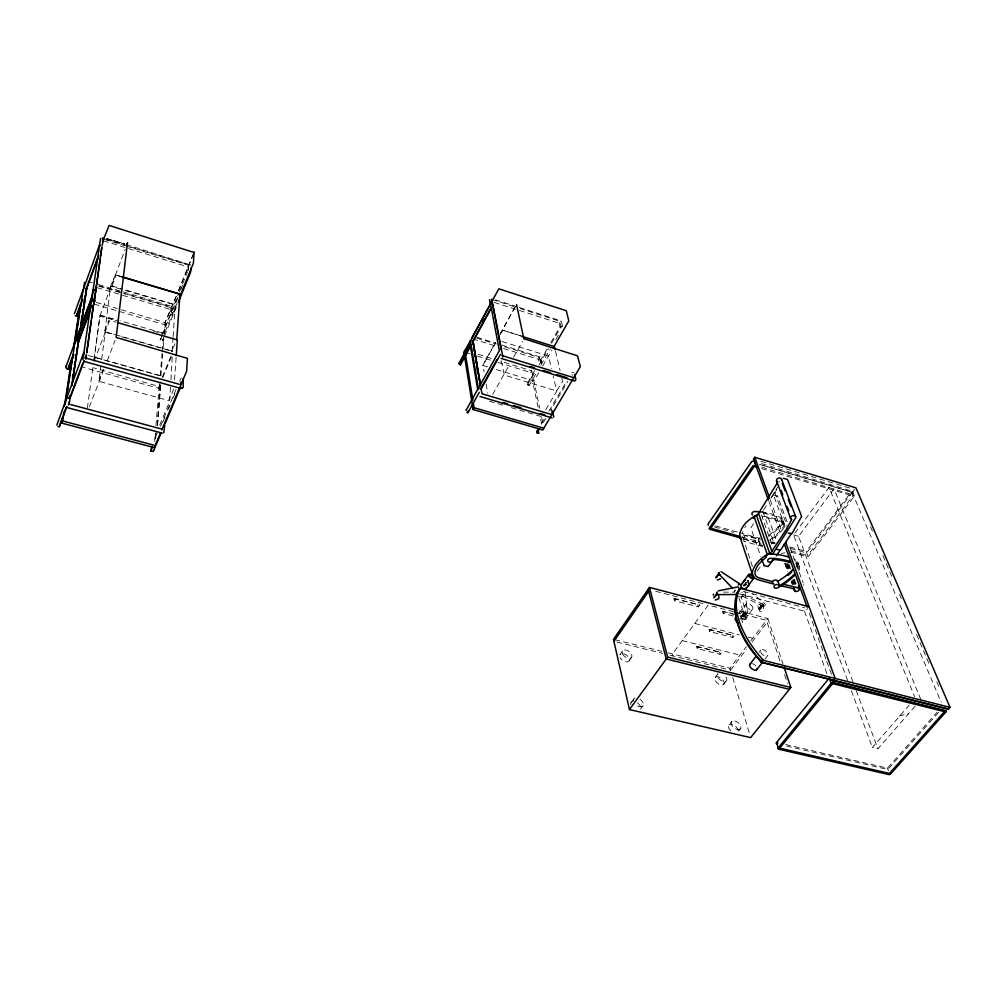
<?xml version="1.0" encoding="UTF-8"?>
<svg xmlns="http://www.w3.org/2000/svg" width="1000" height="1000" viewBox="0 0 1000 1000"><rect width="100%" height="100%" fill="white"/><g stroke="black" fill="none" stroke-linecap="round" stroke-linejoin="round"><path stroke-width="0.75" stroke-dasharray="5 3.75" d="M170.45 387.125L169.638 401.525L159.475 425.613M170.987 379.738L172.275 356.362M762.775 511.225L774.362 544.225M187.662 270.438L188.75 264.738L129.012 246.388M188.388 270.262L188.75 264.738M157.45 425.062L160.175 384.725M174.537 379.862L176.137 357.113M173.113 337.512L172.1 351.2L120.787 336.538M173.15 336.613L175.188 304.95L111.112 286.337M738.487 596.45L741.237 597.188L743.025 596.425L743.175 594.462L741.625 592.05M157.513 425.163L160.5 386.925L159.55 384.137L159.2 388.425L83.012 367.238M161.388 336.075L170.212 314.35L171.513 307.2L124.412 293.238M172.763 312.587L171.137 312.075L171.513 307.2M156.062 433.162L155.7 437.612L157.5 433.375M160.9 375.925L162.65 354.3M163.15 348.125L163.912 338.85M164.288 334.225L165.225 322.612L118.763 309M157.413 425.25L160.5 386.925L92.863 367.638M723.475 592.137L734.275 592.087L734.438 590.125M154.662 441.55L155.325 433.488M155.963 425.712L159.275 385.275M162.087 353L160.113 376.5L160.725 375.863L94.275 357.2M162.162 351.538L165.225 322.612M160.2 340.2L160.338 338.65L161.625 339.025A1.35 0.762 21.6 0 1 162.838 340.175A1.35 0.762 21.6 0 1 161.488 340.575L160.2 340.2L162.3 335.062M785.025 526.55L773.6 495.375L777.812 487.425M173.9 388.963L168.538 400.525L99.488 381.488L98.925 380.662L100.7 366.962M101.675 359.35L105.225 331.95L109.45 320.788L116.213 322.088M93.837 361.075L99.95 316.175L116.9 320.788M87.4 407.95L93.05 365.95M94.062 359.137L99.925 315.538L116.388 320.312M803.763 585.237L803.75 584.475M156.188 431.688L154.825 439.712L156.213 434.162M761.787 605.612C765.275 608.812 762.05 600.513 762.4 606.062M762.712 604.35L763.363 604.837M160.5 386.925L159.025 388.375L160.275 381.712M745.662 612.525C744.463 610.812 746.4 616.038 742.862 616.025C743.85 612.95 741.263 618.413 745.275 614.113L743.413 613.088L741.912 616.138A1.562 1.05 -15.8 0 0 742.487 616.487L743.325 615.875M744 613.375C745.95 614.138 742.075 613.688 744.975 612.075M748.462 581.1C746.875 579.738 749.613 582.05 747.513 582.388M99.9 316.125L125.225 249.213M746.025 585.037L745.5 583.212L746.413 584.338M746.025 583.35L745.387 583.475M739.95 614.1C747.262 604.55 745.825 623.438 739.975 614.6M742.5 614.85L743.175 614.712M762.775 605.837L761.012 608.162C758.25 604.825 764.262 609.113 759.75 608.075A1.587 1.062 -16.4 0 1 759.438 607.825L761.125 605.4L762.775 605.837L761.2 608.737L760.2 608.763A1.538 1.037 -16.4 0 1 759.638 608.4L759.375 607.725A1.675 1.125 -16.4 0 0 759.887 608.125L760.2 608.763M761.025 608.775L761.25 608.088M159.025 388.375L160.15 384.462M742.425 532.938L742.887 531.538M112.05 285.938L116.075 275.25M104.712 331L108.863 320.112M94.162 361.075L105.45 331.812L104.963 332.65M100.337 315.212L118.562 320.337M98.963 380.6L103.25 369.5M89.325 406.938L103.9 369.288M107.263 360.6L115.113 340.337M176.175 296.375L165.075 322.6L176.15 296.625M178.487 290.688L193.5 253.675M178.463 290.938L193.487 253.925M171.137 312.075L178.775 293.3M179.363 291.85L187.575 271.637M177.463 297.775L162.825 333.775L152.312 330.737M180.95 289.212L182.688 284.938M177.675 298.137L175.025 304.675L123.763 289.425M177.087 303.163L164.387 333.55L120.037 320.763M162.775 340.363L163.938 337.525M164.513 336.1L177.237 304.925M175.05 343.825L171.588 350.9L104.875 331.65M162.2 377.312L171.438 355.012M162.838 377.438L171.513 356.538M159.2 388.425L159.875 382.575M160.487 426.3L176.025 389.55M179.6 381.062L181.213 378.025M162.987 421.875L165.963 414.85M168.337 409.237L170.113 405.025M173.088 398L174.862 393.787M534.65 370.65L527.087 383.75L527.375 385.163L529.225 385.387L537.025 371.9M121.388 276.562L115.363 274.9L121.962 277.013M482.675 365.513L495.513 342.287M500.05 334.087L515.15 306.762M495.662 342.4L482.975 365.35M500.112 334.375L515.075 307.3M500.975 333.188L503.062 330.262L520.6 335.775M771.425 497.262L777.575 487.1M492.638 394.462L509.15 365.225M513.6 357.312L522.525 341.512M538.088 407.238L530.763 372.525L531.763 370.8L500.525 361.2M547.05 349.137L539.188 362.775L538.425 359.3L539.425 357.575L502.137 346M550.875 342.525L560.037 326.65L559.2 323.225L560.237 321.425L520.413 308.637M527.375 385.163L535.175 371.662M539.062 364.913L548.413 348.713M551.538 343.325L561.013 326.863L560.237 321.425M540.925 365.163L550.288 348.975M555.737 339.538L558.862 334.15M538.837 372.7L533.638 380.9L495.025 369.137M542.675 366.087L551.875 350.2M545.763 409.787L556.663 391.3L553.25 376.037M541.525 423.575L544.938 417.812M548.9 411.138L566.337 381.775M545.925 418.2L541.838 425.075L539.963 416.15M551.7 413.425L550.913 409.825L567.85 381.312M763.587 509.95L768.312 502.6M771.45 497.7L773.325 494.988M571.888 372.425L573.812 372.475M622.425 651.062L619.9 654.675A5.55 3.312 36.2 0 1 627.25 655.688A5.55 3.312 36.2 0 1 627.725 661.838A5.55 3.312 36.2 0 1 620.125 657.65M629.15 660.775L631.7 657.175M674.425 600.65L675.763 598.775L699.638 605.013L698.288 606.875L674.425 600.65L673.888 598.663L675.763 598.775M743.275 537.9L745.875 535.188L760.575 539.312M630.962 702.825L633.6 699.2M640.512 709.15L643.175 705.525M734.275 592.087L735.812 590M697.125 648.575L698.425 646.8L721.475 652.588L720.15 654.338L697.125 648.575L696.562 646.587L698.425 646.8M709.675 631.562L711.012 629.763L734.188 635.7L732.837 637.487L709.675 631.562L709.1 629.587L711.012 629.763M733.325 616.013L723.138 613.35L724.488 611.512L733.225 613.8M745.375 585.013A1.525 1.037 -16.3 0 1 744.812 584.65L746.462 582.225M753.612 523.713L750.888 527.775L760.675 556.388M757.175 571.075L760.8 566.175M847.575 680.5L793.6 534.913L828.988 487.375L914.65 696.762M738.775 613.513L745.713 604.212M852.925 681.838L798.538 536.312L833.988 488.875L920.875 699.625M741.838 616.025L743.413 613.088M744.25 613.312L745.225 612.013M746.5 614.15L747.525 612.6L745.088 591.987L741.237 597.188L746.5 613.612A1.675 0.9 37 0 1 745.487 614.425A1.675 0.9 37 0 1 743.713 612.875L738.925 597.825M752.812 608.825L742.35 622.75A4.225 2.3 37 0 0 741.413 619.75M740.6 617.913L746.413 619.425L747.788 617.612L740.512 615.7M759.562 608.3L761.125 605.4M761.95 605.612L763.012 604.362M764.4 606.263L765.438 604.75L764.775 603.538L752.7 593.875M851.162 492.013L852.85 495.975L807.675 555.513L806.162 551.487L851.162 492.013L760.337 464.663M715.4 677.225L718.037 673.75A5.487 3.125 38.1 0 0 719.35 679.125A5.487 3.125 38.1 0 0 725.7 681.35A5.487 3.125 38.1 0 0 725.487 676.35M670.113 655.238L730.55 670.188L729.963 668.2L746.338 646.725M750.913 640.713L767.862 618.5L739.388 611.025M730.55 670.188L746.488 649.3M752.125 641.938L767.125 622.288M723.525 684.513A5.487 3.137 38.1 0 0 719.5 677.262A5.487 3.137 38.1 0 0 715.337 680.85A5.487 3.137 38.1 0 0 723.525 684.513L726.188 681.038M759.15 652.275L760.95 649.938M764.825 659.25L767.55 655.738A4.412 2.413 38 0 0 764.188 650A4.412 2.413 38 0 0 761 652.775A4.412 2.413 38 0 0 767.55 655.738M730.837 730.95A5.675 3.312 39.5 0 1 729.087 724.887L731.838 721.388M740.263 729A5.688 3.3 39.4 0 1 731.825 725.263A5.688 3.3 39.4 0 1 736.038 721.338A5.688 3.3 39.4 0 1 740.263 729L737.5 732.487A5.675 3.312 39.5 0 0 735.725 726.438A5.675 3.312 39.5 0 0 729.087 724.887M915.138 706.188L877.95 748.775L872.4 747.463L909.188 705.163M785.588 744.538L887.438 768.138L937.087 712.175M938.538 712.425L888.612 768.65A1.35 0.8 -16.9 0 1 886.787 769.225L784.625 745.575M777.475 495.475L777.738 495.588M759.45 464.35L852.087 492.25L854.675 489.562M739.35 593.812L804.488 611.2L807.688 608.612M784.887 552.85L781.413 553.35M503.075 330.275L521.875 336.337M105.237 332.325L114.8 334.812M745.037 583.038L746.3 582.525M746.213 584.663L745.062 584.4A1.562 1.062 -16.3 0 1 744.625 584.1L744.562 583.987A1.65 1.125 -16.3 0 0 745.062 584.388L745.537 585.025M561.975 326.962L560.037 326.65M778.975 481.875L779.638 481.725M899.287 715.875L908.462 713.838M762.55 511.788L766.75 513.45L776.413 540.475M743.162 616.525L742.038 615.8A1.6 1.075 -15.8 0 1 741.725 615.55L741.725 615.55A1.688 1.137 -15.8 0 0 742.175 615.837L742.5 616.487M742.475 615.913L743.55 615.812M673.888 598.663L699.638 605.013M723.138 613.35L722.525 611.375L724.488 611.512M739.975 615.938L747.788 617.612M709.1 629.587L734.188 635.7M696.562 646.587L721.475 652.588M744.862 585.337L743.825 585.062M541.213 416.55L510.163 407.337M115.438 274.775L110.525 286.112L104.913 331.637M773.838 494.975L777.7 496.438L787.65 523.35M614.975 639.725L661.938 651.35M668 652.85L729.963 668.2M616.875 642.087L662.725 653.413M682.275 640.625L739.925 655.125M694.788 623.45L739.362 634.888M748.288 637.175L752.738 638.312M743.6 613.675L745.275 614.113M655.662 591.275L705.188 604.25M733.587 611.7L708.188 605.037L672.55 653.975L673.075 655.975M735.088 612.087L766.475 620.312L780.662 663.088M722.525 611.375L734.163 614.425M761.312 605.975L762.962 606.413M743.375 591.388L804.7 607.812M88.338 355.538L160.188 375.712M715.512 525.9L737.8 532.188M739.287 532.612L760.088 538.488M771.988 541.838L774.95 542.675M789.812 546.875L806.162 551.487M770.763 542.188L775.125 543.425M714.388 526.938L733.838 532.425M742.825 534.95L759.287 539.6M771.263 542.975L774.262 543.825M790.725 548.462L805.7 552.688L807.075 552.35L852.913 491.413L759.262 462.887M742.125 537.062L760 542.087M791.287 550.9L807.675 555.513M744.175 538.987L760.675 543.625M790.688 552.062L807.2 556.7L808.587 556.375L854.425 496.062L852.913 491.413M793.6 534.913L798.538 536.312M96.275 302.413L117.263 308.562M94.288 304.125L164.412 324.625M171.925 313.712L173.212 314.088L170.212 314.35M87.85 281.375L92.325 282.7M98.287 284.475L172.787 306.588C175.35 307.775 174.438 316.725 172.025 313.475M489.475 401.2L504.375 405.562M99.4 285.812L122.95 292.8M98.45 286.1L170.863 307.575M97.238 287.762L121.45 294.825M122.688 295.3L170.588 309.488M550.913 409.825L551.975 410.15M111.912 285.9L122.3 288.988M761.8 467.188L854.587 495.375M761.7 468.612L852.85 495.975M760.987 461.275L853.188 489.113M527.087 383.75L529.3 385.25M106.725 238.688L124.575 244.15M126.137 244.513L190.987 265.075M487.612 366.875L482.962 365.475L484.038 371.875M106.613 239.5L127.525 245.925M104.125 239.325L124.75 245.65M126.225 246.112L188.088 265.1M478.212 354.35L493.088 358.925M103.562 240.863L187.887 266.85M465.35 352.463L469.812 353.837M477.238 356.112L490.625 360.213M498.062 362.488L530.763 372.525M571.7 374.825L572.788 375.163M501.938 341.512L548.462 356.025L551.525 368.512M476.9 337.312L496.025 343.25M501.9 345.087L540.3 357.038L541.8 361.85M476.788 338.113L496.175 344.137M472.825 338.95L494.8 345.775M503.525 348.475L538.425 359.3M494.338 302.438L517.925 309.988M519.4 310.462L559.2 323.225M561.6 326.087L562.65 326.413M495.513 299.825L517.825 307M519.312 307.475L560.95 320.85L562.938 326.613M492.4 299.637L514.513 306.75M560.675 321.45L560.7 321.4M540.712 362.25L541.688 362.875M796.688 565.288L797.138 565.612A6.938 4.713 -17.7 0 1 797.837 570.175M795.05 560.8L795.5 561.125A6.913 4.713 -17.7 0 1 796.2 565.688M743.175 594.462L763.1 604.338A1.65 0.875 37 0 1 764.463 606.025A1.65 0.875 37 0 1 762.987 606.312L743.025 596.425M790.062 547.688L803.213 583.025M541.675 361.65L540.188 361.05L539.425 357.575M760.225 607.263L760.875 606.938M743.913 538.763L745.462 539.55A537.075 400.4 -33.3 0 0 761.762 544.2M539.925 358.675L541.413 364.113L541 363.525M171.875 351.125L172.438 351.6M172.312 351.45L171.625 350.65L172.213 351.362M747.588 580.837L748.138 582.375M870.6 526.875L872.438 531.175M882.862 555.575L892.663 578.538M899.4 594.312L901.237 598.625M916.562 634.5L930.037 666.062M936.787 681.85L938.625 686.162M852.087 492.25L941.162 702.175M887.438 768.138L888.438 770.8M856.2 690.575L877.95 748.775M851.35 690.688L872.4 747.463M774.663 492.287L788.025 528.538M782.7 519.7L784.275 523.975M797.712 561.987L799.35 566.462M781.5 520.138L783.075 524.412M796.475 562.438L798.112 566.925M770.238 499.775L781.95 532.025M768.95 501.562L780.713 534.138M809.287 613.125L826.225 659.925M826.762 661.388L831.513 674.438M789.1 564.55L790.675 568.925M794.362 579.163L796.462 585M788.05 563.438L790.15 569.288M793.825 579.513L795.938 585.363M787.45 563.7L789.55 569.55M793.225 579.788L795.325 585.625M804.488 611.2L826.875 673.55M786.8 563.85L788.9 569.7M792.575 579.938L794.137 584.325M786.162 563.888L788.787 571.2M792.45 581.425L793.5 584.35M785.9 564.312L788.512 571.625M785.575 563.787L788.425 571.712M791.85 581.337L792.9 584.263M785.025 563.413L787.688 570.887M791.3 580.95L792.4 584.05M784.7 563.275L787.6 571.65M791.188 581.425L792.237 584.35M761.413 514.9L771.7 544.038M758.337 540.188L759.812 544.487M752.438 566.462L742.588 536.7A11.775 8.225 -17.3 0 0 742.837 537.25M767.862 618.5L783.012 663.988M784.538 674.737L787.438 683.487M743.65 585.438L744.013 586.562M745.788 617.463L746.413 619.425M732.225 635.513L732.837 637.487M732.738 677.513L749.8 734.675M719.562 652.362L720.15 654.338M697.712 604.888L698.288 606.875M555.562 351.287L560.125 370.8M561.888 378.3L562.575 381.512L556.625 390.988L504.3 375.1L501.037 359.562M531.763 370.8L539.7 408.312M541.613 417.312L542.888 423.325M486.15 384.012L487.738 393.125M744.775 527.75A33.312 23.138 -17.8 0 1 745.987 525.913M762.738 546.525A540.4 402.912 -33.3 0 1 744.15 541.275M798.612 570.988A8.263 5.613 -17.7 0 0 797.625 564.487A63 42.375 -16.3 0 0 795.375 563.438M796.488 567.125A8.238 5.6 -17.7 0 0 795.987 560.013A62.8 42.362 -16.3 0 0 793.737 558.962M761.188 511.987A61.013 42.213 -16.6 0 1 781 517.725A7.987 5.575 -18 0 1 781.55 524.8L780.575 525.962A60.688 43.113 -17.2 0 1 768.863 536.388M762.7 516.275A61.188 42.225 -16.6 0 1 782.575 522A8.012 5.587 -18 0 1 783.975 527.812M763.413 513.288A59.837 41.4 -16.6 0 1 771.025 514.95L771.075 514.963A59.913 41.45 -16.6 0 1 778.012 517.5L780.537 518.837A6.713 4.688 -18 0 1 780.938 523.913L779.587 525.575A59.4 42.2 -17.2 0 1 768.125 535.788M783.587 528.45A8.012 5.587 -18 0 1 783.112 529.075L782.125 530.237A60.862 43.137 -17.1 0 1 770.387 540.688M762.812 545.325A2.537 1.75 -17.3 0 1 760.05 544.875A2.537 1.75 -17.3 0 1 760.5 542.65M760.05 541.213A2.525 1.75 -17.4 0 1 758.263 539.725A2.525 1.75 -17.4 0 1 760.125 537.725M769.638 540.075A59.575 42.225 -17.1 0 0 781.137 529.85L782.5 528.188A6.737 4.688 -18 0 0 782.1 523.112L779.575 521.775A60.012 41.413 -16.6 0 0 762.262 517.2M743.525 584.862A3.137 1.663 36.4 0 1 744.875 585.737M747.513 580.288A1.625 0.85 36.3 0 1 748.75 581.688M748.763 581.95A1.625 0.85 36.3 0 1 748.675 582.163M639.963 699.2A5.763 3.513 37.5 0 1 642.913 705.925A5.763 3.513 37.5 0 1 635.6 704.613M633.438 701.213A5.763 3.513 37.5 0 1 635.037 698.05M630.8 704.837A5.75 3.513 37.6 0 1 632.413 701.675M637.337 702.825A5.75 3.513 37.6 0 1 639.95 709.862M752.387 663.688A4.387 2.425 38.2 0 1 756.012 666.062M739.775 618.312A4.225 2.3 37 0 1 740.65 618.975M189.713 264.7L189.7 264.775A1.388 0.737 18.1 0 1 190.362 265.038L189.725 264.7M740.825 615.925C743.462 627.212 750.575 607.675 740.825 615.925M757.812 605.9C760.4 617.013 767.438 597.762 757.812 605.9M758.575 608.2C761.162 619.325 768.213 600.05 758.575 608.2M124.663 244.05L106.838 238.562L124.65 244.05M622.675 654.062A5.562 3.312 36.2 0 0 631.138 657.837A5.562 3.312 36.2 0 0 627.375 650.5A5.562 3.312 36.2 0 0 622.675 654.062M746.1 606.4A4.263 2.275 36.9 0 0 752.463 609.3A4.263 2.275 36.9 0 0 749.237 603.862A4.263 2.275 36.9 0 0 746.1 606.4"/><path stroke-width="1.5" d="M791.388 533.575L780.625 550L776.988 549.5M491.825 303.775L491.4 301.488L492.4 299.637L491.312 299.3L491.887 300.562M516.562 304.6L523.787 338.625M183.212 387.238L183.263 378.512M190.888 268.075L190.65 271.85A1.388 0.725 22.3 0 0 190.238 271.488M180.775 384.7L180.95 382.038M176.762 339.562L179.925 294.725M176.25 355.588L177.312 340.425M164.85 424.825L163.775 432.788M153.45 450.2A1.462 0.9 21.2 0 1 152.113 451.262L150.712 450.9L152 446.388M127.425 243.325L116.15 337.425L187.413 358.375L186.612 371.325L161.75 429.963M91.45 301.65L91.487 302.325M91.163 321.1L86.688 353L94.237 299.862L91.587 318.062M85.812 359.137L86.438 354.8L85.337 357.7M93.263 301.238L94.85 296.988L100.162 259.125M100.588 256.1L101.875 247.025L94.85 296.988M102.15 245.538L103.625 238.588L102.275 238.162A1.425 1.163 11.1 0 1 103.225 239.675M91.95 299.938L92.212 296.875M94.025 302.762L94.862 300.525L93.425 300.1L91.825 301.262M94.675 289.95L96.1 290.375L95.688 291.488A1.487 1.188 9.7 0 0 94.675 289.95C92.675 286.938 92.7 293.438 92.175 295.775L75.775 340.65L92.587 296.038M82.85 359.762L83.9 352.463L84.262 353.9M92.037 296.087L84 351.912L66.812 397.675M92.263 295.938L99.625 244.85L99.963 246.163M100.562 238.438L99.688 244.462L83.7 288.2M68.45 405.138L68.888 402.2M69.85 395.812L69.388 398.9L82.863 363.137M72.412 378.837L73.1 374.2M73.575 371.112L74.037 368.025M74.5 364.938L74.963 361.85M75.425 358.762L76.125 354.137M76.588 351.05L77.05 347.962M80.7 324.975L82.088 315.725M82.55 312.638L83.025 309.55M83.488 306.475L85.1 295.675M69.162 404.137L70.037 398.288L84.25 360.6M78.987 339.513L79.675 334.9L79.05 339.538L89.425 310.887M80.375 330.275L86.6 288.688M80.887 327.212L86.662 288.7L85.312 288.3M83.588 288.525L84.525 282.375M64.025 411.875L62.638 420.962L155.062 445.487L154.175 447.587L61.812 423.137L62.75 417.075M64.375 406.463L71.588 359.487M71.1 363.925L71.787 359.45M73.863 345.875L79.938 306.288M65.188 404.312L72.375 357.362M74 346.75L80.525 304.163M56.837 425.062L66.3 399.025L80.7 304.212M83.537 290.15A1.412 0.762 19.8 0 1 83.225 289.488L75.338 341.138L65.862 367.038A1.45 1.113 8.4 0 0 66.875 368.475L68.263 368.862L73.537 354.675M57.838 426.388L59.288 426.775L62.3 417.7M76.463 316.025L76.7 314.475L76.625 316.075L75.3 315.688M67.013 368.762L68.412 369.15L68.5 367.4M75.825 340.6L75.625 341.662M717.875 594.75L716.587 594.075L714.938 596.55M194.062 252.5L109.075 225.425L102.463 242.037M181.6 388.113L181.612 388.05A1.525 0.9 17.6 0 0 182.662 388.088L181.625 388.038M713.188 595.125L713.612 594.075M74.438 313.575L83.225 289.488M742.9 582.712L744.312 580.8M76.862 314.525L79.412 307.575M86.888 287.162L97.413 258.45M76.625 316.075L82.737 299.4M85.8 291.05L98.725 255.637M92.537 297.738L76.65 340.637L78.787 341.213M68.525 367.175L71.188 360.012M94.688 296.7L95.113 295.587M91.762 305.425L78.587 340.913L71.862 385.637L78.637 340.925L77.237 340.525M68.412 369.15L73.737 354.812M78 343.338L90.4 309.988M94.612 298.625L95.025 297.512L94.438 301.65A1.5 1.188 9.4 0 0 93.425 300.1M126.538 245.475L127.6 242.662M63.388 414.812L66.112 407.575M59.288 426.775L66.925 406.525M61.812 423.137L62.638 420.962M553.763 417.1L552.65 410.875M179.412 297.438L193.4 263.113L194.1 251.95M178.388 302.087L190.525 272.312M150.712 450.9L152.413 446.887M155.688 444.263L160.538 432.825M153.525 450.938L161.25 432.725M165.238 423.35L180.7 386.887M755.062 511.488A2.562 1.8 -17.6 0 0 752.638 512.312L751.963 513.237A2.562 1.8 -17.6 0 0 752.588 514.925M465.225 350.025L470.35 340.55M471.812 337.85L498.837 288.812L566.275 310.738L568.825 320.875L553.413 347.55M478.387 389.113L477.688 389.588L469.913 342.925L458.75 363.837L460.5 364.875L460.275 363.475L470.487 344.65M482.475 322.55L483.95 319.837M473.212 340.45L489.75 309.962M460.5 364.875L471.337 344.913M491.575 307.65L473.1 341.575L480.6 385.925M777.225 483.062L758.525 513.4A3.75 2.65 -17.7 0 1 756.787 515.125L754.112 516.55A30.875 21.463 -17.7 0 0 743.838 525.3A35.863 24.9 -17.8 0 0 740.5 531.35L739.95 533.075A14.325 10 -17.3 0 0 741.287 539.462L741.7 539.913M766.6 554.888L766.15 555.612A2.637 1.812 -17.3 0 0 766.375 556.987L758.9 563.925A34.2 23.225 -17.5 0 0 755.675 569.587L755.163 571.1A12.088 8.25 -17 0 0 756.25 576.375L758.263 577.625A554.663 406.238 -32.5 0 0 771.575 581.375L772.588 581.638M790.575 561.625A63 42.375 -16.3 0 0 771.475 558.413L770.913 558.325A2.65 1.812 -17.3 0 0 768.4 559.175L767.712 560.1A2.65 1.812 -17.3 0 0 769.15 562.1A2.65 1.812 -17.3 0 0 772.4 560.85L772.712 559.45L773.988 559.513A61.788 41.562 -16.3 0 1 787.35 561.75L787.412 561.763A61.863 41.612 -16.3 0 1 789.85 562.5M465.975 410.462L477.775 389.25M480.487 389.113L497.025 359.438M466.863 412.325L467.962 412.638L479.275 392.35M551.962 414.625L481.975 393.762L481.163 388.975L500.462 354.375M474.1 407.725L543.938 428.263L542.888 430.025L473.088 409.525L474.1 407.725L473.363 403.188M502.638 356.838L503.162 355.9M716.225 576.45L715.837 577.987M714.312 596.388L713.925 597.938M538.5 431.95L538.975 433.212L537.2 432.9L536.888 431.388L538.438 428.775M537.2 432.9L539.525 428.988M544.188 427.575L580.363 366.6L577.5 355.825L523.85 338.7M176.688 339.762L117.613 322.638M773.662 584A556.575 407.663 -32.4 0 1 756.9 579.375L753.988 577.55A14.712 10.037 -17 0 1 752.475 574.188L752.4 573.438A14.712 10.037 -17 0 1 752.65 571.138L753.225 569.412A36.812 25 -17.5 0 1 756.688 563.312A31.7 21.55 -17.4 0 1 765.212 555.737L770.05 553.025A3.85 2.662 -17.4 0 0 771.85 551.287L786.338 529.35L791.75 519.412A2.7 1.875 -18.6 0 1 790.9 516.9A2.7 1.875 -18.6 0 1 794.513 515.675A2.7 1.875 -18.6 0 1 795.362 518.2L774.125 551.675A6.138 4.237 -17.4 0 1 772.138 553.962L771.737 554.225A6.138 4.237 -17.4 0 1 771.312 554.475M734.887 609.837L649.475 587.413L613.462 639.35L629.462 709.562L750.662 737.613L790.837 687.475L784 666.925M613.913 641.35L648.675 591.3M754.963 463L753.55 459.025L754.788 457.262L855.95 487.863L950 707.35L948.425 709.125L833.7 680.588L835.138 678.438L785.675 542.288M716.762 576.525L718.462 574.175L719.475 574.487M716.938 577.087L718.462 574.175M629.462 709.562L667.613 657.087L649.475 587.413M715.037 597.025L716.587 594.075M739.225 583.625L738.263 584.938L740.062 584.188L721.1 571.6M740.913 585.075L748.637 574.6M717.3 592.163A1.663 0.9 36.2 0 0 716.85 593.387A1.663 0.9 36.2 0 0 718.838 594.6L735.825 594.5L740.275 588.312L809.112 606.788M746.15 588.475L753.913 578.013M774.463 558.237L768.125 566.55L764.163 565.625M776.275 555.862L779.987 550.513M750.125 663.975L756.438 655.788M735.25 607.225A84.412 44.488 38.2 0 0 750.8 649.513L761.25 662.35L763.438 660.387A91.337 47.85 38.3 0 1 740.275 588.312M756.65 669.762L762.1 662.75M779.675 748.162L833.575 682.5L832.638 679.875M719.712 574.9L719.287 574.4M944.5 711.625L889.438 773.45L778.238 747.825L776.55 742.45L829.3 678.025L831.175 683.275L945.875 711.975M720.662 578.675L717.212 580.062M756.55 515.763A2.562 1.8 -17.6 0 0 754.125 516.587L753.45 517.513A2.562 1.8 -17.6 0 0 753.438 518.475M766.45 555.1L768.688 553.875L772.8 554.075A62.8 42.362 -16.3 0 1 788.962 557.137M553.913 346.413L521.875 336.337M747.475 587.013L748.763 585.612L748.512 583.488M794.338 574.25A61.388 42.45 -16.8 0 1 779.538 585.7L777.975 581.2A61.188 42.425 -16.9 0 0 792.712 569.763M744.925 580.487L745.562 580.288M718.25 590.85L738.112 586.888L739.663 589.3M715.325 600.05L718.838 598.65L718.875 595.95M755.062 511.488L755.662 511.587A61.013 42.213 -16.6 0 1 761.188 511.987M788.263 533.175L792.025 533.5L801.612 516.462L787.55 479.525L783.525 478.25M753.35 461.112L751.7 461.675L707.962 524.125L708.4 525.25M833.625 680.288L761.25 662.35M777.987 742.775L776.388 742.65A1.375 0.85 -15.1 0 0 776.838 743.775L777.113 743.838M667.613 657.087L790.837 687.475M789.375 689.312L666.213 659.013L648.162 589.312M763.438 660.387L950 707.35M738.888 590.188A91.263 47.9 38.3 0 0 761.963 662.288L948.425 709.125M716.762 594.65L718.275 594.525M66.625 407.463L162.338 433.15M70.65 404.55L161.95 429.125M68.562 397.887L70.037 398.288M718.637 574.738L720.288 575.188M179.275 384.288L84.975 357.863A1.575 1.212 8.1 0 1 85.913 358.488M83.963 361.375L181.213 388.537M740.625 536.638L710.837 528.25L754.325 466.4L757.275 467.287M741.175 538.15L709.663 529.288L709.112 528.387L753.125 465.65L755.825 465.387M536.888 431.388L537.95 431.7M479.988 396.488L552.137 417.938M480.05 388.638L481.163 388.975M503.162 402.438L507.625 403.775M513.575 405.538L521.013 407.75M540.363 413.512L544.825 414.837M122.875 277.013L179.412 293.975L121.962 277.013M459.212 363.15L460.275 363.475M530.112 366.413L534.538 367.775M543.375 370.487L550.75 372.762M556.638 374.575L566.962 377.75M501.262 358.438L574.25 380.9M472.075 341.262L473.1 341.575L480.387 384.412M573.95 377.738L502.038 355.55A1.25 1 -10.8 0 1 502.738 356.587M780.45 585.675A556.575 407.663 -32.4 0 0 783.775 586.45L788 587.388A71.725 47.413 -15.9 0 1 794.613 589.113C793.088 594.125 803.462 590.4 798.238 586.1M764.075 565.562L761.65 559.225M735.825 594.5L737.6 595.8M732.387 588L719.025 574.138A1.625 0.862 35.9 0 1 718.538 572.975A1.625 0.862 35.9 0 1 719.438 572.612M799.3 589.025L798.175 588.1A87.55 57.688 -15.6 0 0 788.5 585.475A554.663 406.238 -32.5 0 1 782.825 584.175M781.513 479.1L795.688 516.688M782.3 483.5L785.025 490.725M788.288 499.4L791.012 506.625M781.15 490.513L782.775 494.85M787.087 506.425L788.713 510.775M776.55 480.8L790.575 518.413M754.788 457.262L769.7 498.312M753.55 459.025L768.413 500.087M784.338 544.087L807.163 607.15M793.962 588.438L795.013 591.362M793.575 588.125L794.625 591.05M758.525 513.4L771.85 551.287M756.4 515.312L769.65 553.225M754.112 516.55L767.288 554.475M740.175 537.525L752.85 575.612M761.275 660.138L761.963 662.288M574.612 374.338L575.887 379.562M554.5 346.788L555.2 349.787M492 300.062L502.75 356.325M492.625 304.662L501.25 349.837M489.5 299.725L490.337 304.15M472.488 341.775L473 344.825M473.525 347.887L474.038 350.938M474.55 353.988L475.062 357.05M475.588 360.1L476.1 363.15M476.613 366.213L477.9 373.85M478.425 376.9L478.938 379.95M472.875 400.163L464.812 350.238L463.862 352.013L473.088 409.525M779.05 585.975L778.988 585.562A2.612 1.762 -17 0 0 775.7 584.8A2.612 1.762 -17 0 0 774.188 587.475A2.612 1.762 -17 0 0 777.738 587.775A62.713 43.362 -16.8 0 0 795.312 574.675M777.487 581.475L777.425 581.062A2.6 1.762 -17.1 0 0 775.337 580.037A2.6 1.762 -17.1 0 0 772.788 581.287L772.513 581.763A2.6 1.762 -17.1 0 0 773.637 583.625M467.962 412.638L467.725 411.125L467.825 412.6M460.15 363.425L460.363 364.837M66.3 399.025A1.538 0.912 18.8 0 1 66.575 398.612M66.838 398.488A1.538 0.912 18.8 0 1 67.525 398.438M66.413 366.488A1.45 1.113 8.5 0 1 66.275 365.625M777.7 481.8A2.625 1.863 -18.9 0 1 776.737 479.462A2.625 1.863 -18.9 0 1 779.963 478.013A2.625 1.863 -18.9 0 1 781.488 480.1M791.8 572.025A62.512 43.35 -16.9 0 1 787.75 575.55M746.15 587.487A3.137 1.663 36.4 0 1 745.188 589.062A3.137 1.663 36.4 0 1 742.175 587.825L741.612 587.263A3.137 1.663 36.4 0 1 741.612 584.538M753.625 576.425A3.15 1.65 36.3 0 1 753.213 578.55A3.15 1.65 36.3 0 1 749.925 577.337L749.362 576.775A3.15 1.65 36.3 0 1 748.75 574.412A3.15 1.65 36.3 0 1 751.25 574.388M752.5 576.375A1.65 0.862 36.3 0 1 751.65 577.438A1.65 0.862 36.3 0 1 749.85 575.65A1.65 0.862 36.3 0 1 751.637 575.5M757.138 668.562A4.387 2.425 38.2 0 1 751.975 668.85A4.387 2.425 38.2 0 1 750.713 663.662M737.875 622.6A4.225 2.3 37 0 1 735.3 619.538A4.225 2.3 37 0 1 736.25 617.4M574.837 380.487L575.562 380.525L574.85 380.487M490.513 303.975L470.4 341.125L478.312 388.462L499.338 350.662L490.513 303.975M831.363 683.05L778.075 748.037A1.388 0.85 -15.1 0 0 778.525 749.163L888.787 774.538A1.35 0.8 -16.8 0 0 890.612 773.962L946.062 711.762A1.412 0.85 -18.6 0 0 945.738 710.6L833.3 682.425A1.438 0.912 -16.9 0 0 831.363 683.05"/></g></svg>
